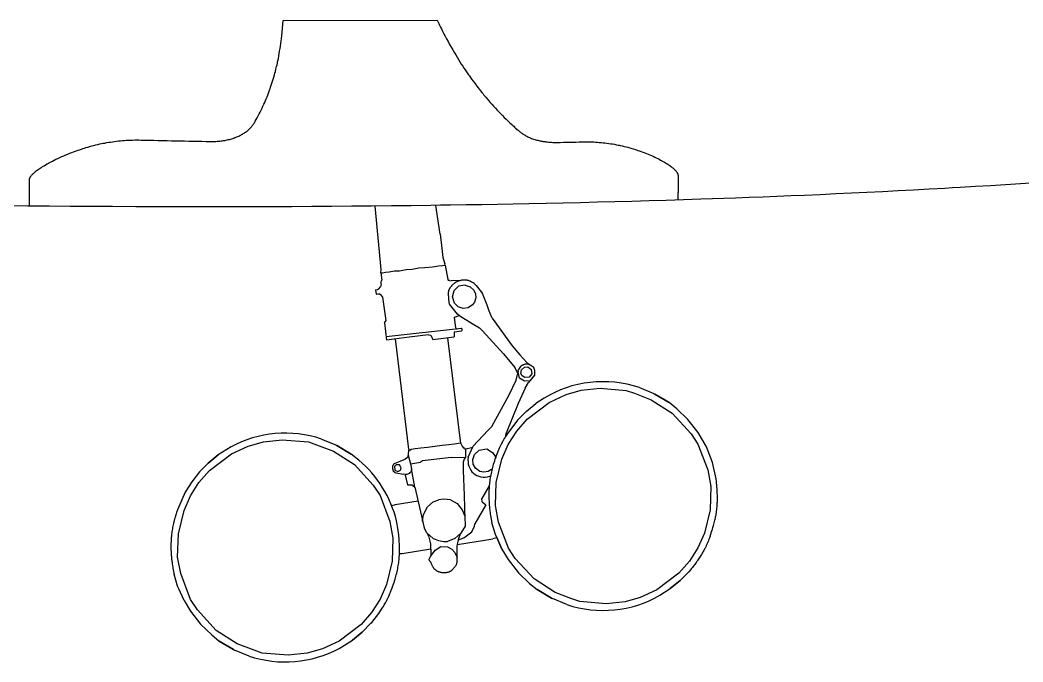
# Model space of a CAD drawing. Header units: millimetres. Extents: x -1718 to 143559, y -78490 to 15626.
# Drawn here: x 28962 to 35318, y -2788 to 1279 of the extents above; entities that cross this region are included whole.
import ezdxf

# ---------------------------------------------------------------- set-up
doc = ezdxf.new("R2010")
doc.units = ezdxf.units.MM
doc.header["$MEASUREMENT"] = 0
doc.layers.get('0').update_dxf_attribs({"linetype": 'CONTINUOUS'})

msp = doc.modelspace()

# ---------------------------------------------------------------- linework, layer by layer
at = {"color": 7, "ltscale": 0.03937}
for p, q in [((29022, 104.7), (29022, 155.6)), ((31249.8, -301.6), (31212.4, 99.9)), ((31624.5, -77.3), (31597.5, 104.5)), ((31624.5, -77.3), (31632.4, -149.9)), ((31632.4, -149.9), (31642, -226.6)), ((31642, -226.6), (31653.5, -266)), ((31249.4, -323.1), (31249.8, -301.6)), ((31278.8, -318.4), (31300.6, -317.4)), ((31300.6, -317.4), (31334.4, -310.1)), ((31334.4, -310.1), (31366.6, -309.4)), ((31366.6, -309.4), (31408.7, -300.9)), ((31408.7, -300.9), (31446.6, -299.6)), ((31446.6, -299.6), (31490.1, -290.8)), ((31490.1, -290.8), (31527.7, -289.6)), ((31527.7, -289.6), (31575.4, -284)), ((31575.4, -284), (31613.1, -279.2)), ((31613.1, -279.2), (31638.9, -276.2)), ((31655.4, -273.6), (31672.5, -366)), ((31249.4, -323.1), (31254.2, -368.9)), ((31753.5, -371.4), (31694.2, -373.8)), ((31702, -476), (31713.4, -435.7)), ((31713.4, -435.7), (31740.5, -407.6)), ((31783.9, -400.6), (31740.5, -407.6)), ((31783.9, -400.6), (31815.1, -410.8)), ((31815.1, -410.8), (31838.7, -433.6)), ((31838.7, -433.6), (31848.3, -456.9)), ((31852.3, -403.6), (31893.9, -453.6)), ((31281.9, -624.7), (31261.6, -477)), ((31676, -456), (31678.8, -512.1)), ((31714.7, -514.7), (31702, -476)), ((31850.5, -480.7), (31842, -508.6)), ((31848.3, -456.9), (31850.5, -480.7)), ((31922.1, -528.3), (31893.9, -453.6)), ((31733.8, -584.4), (31683, -520.8)), ((31738.5, -537.7), (31714.7, -514.7)), ((31770, -548), (31738.5, -537.7)), ((31802.7, -543.8), (31770, -548)), ((31830, -525.7), (31802.7, -543.8)), ((31842, -508.6), (31830, -525.7)), ((31933.6, -559.2), (31922.1, -528.3)), ((31953.1, -610.8), (31933.6, -559.2)), ((31722.1, -657.2), (31715.6, -603)), ((31715.7, -603.1), (31745.9, -593.2)), ((31749.9, -596.1), (31827.3, -642.9)), ((31953.1, -610.8), (32081.9, -785.8)), ((31271.9, -640), (31284.6, -748.5)), ((31758.8, -674.9), (31282.1, -727.7)), ((31712.6, -697), (31761.2, -689.9)), ((31712.6, -697), (31713.7, -728.8)), ((31726.8, -676.7), (31722.1, -657.2)), ((31827.3, -642.9), (31873.4, -670.9)), ((31892.6, -690.3), (31873.4, -670.9)), ((31892.6, -690.3), (32026, -835.3)), ((31332.4, -742.6), (31284.6, -748.5)), ((31427.4, -730.9), (31332.4, -742.6)), ((31426.2, -1441.1), (31340.7, -741.6)), ((31551.2, -716.1), (31427.4, -730.9)), ((31566.4, -718.9), (31577.3, -745.7)), ((31756.2, -1404.9), (31673.3, -733.9)), ((32081.9, -785.8), (32129.1, -842.8)), ((32026, -835.3), (32097.6, -922.9)), ((32129.1, -842.8), (32175.5, -892.8)), ((32115.8, -958.7), (32097.6, -922.9)), ((32105.2, -1002.7), (32118.1, -949.2)), ((32128.2, -990.5), (32118.1, -949.2)), ((32133.7, -915.7), (32121.2, -936.3)), ((32136.5, -960.8), (32139, -936.9)), ((32139, -936.9), (32159.1, -919.6)), ((32159.1, -919.6), (32180.8, -918.8)), ((32175.5, -892.8), (32202.2, -911.1)), ((32180.8, -918.8), (32202, -935)), ((32202, -935), (32204.6, -962.4)), ((32061, -1096), (32105.2, -1002.7)), ((32158.6, -1008.8), (32128.2, -990.5)), ((32161.1, -986.3), (32143.8, -975.2)), ((32192.1, -1007), (32158.6, -1008.8)), ((32188.5, -983.7), (32161.1, -986.3)), ((32218.7, -975.2), (32185.3, -1018.5)), ((32204.6, -962.4), (32188.5, -983.7)), ((32221.7, -971.3), (32192.1, -1007)), ((32163.8, -1054.5), (32118.5, -1150.2)), ((32163.8, -1054.5), (32185.3, -1018.5)), ((32422.2, -1094.7), (32518.6, -1067.2)), ((32518.6, -1067.2), (32638.4, -1054.7)), ((32638.4, -1054.7), (32804.1, -1068.5)), ((32804.1, -1068.5), (32855.3, -1086.3)), ((32886.9, -1049.9), (32978.2, -1087.5)), ((31952.4, -1296.4), (32061, -1096)), ((32284.3, -1117.8), (32231.8, -1150.7)), ((32316.1, -1143.9), (32422.2, -1094.7)), ((32855.3, -1086.3), (32962.1, -1126.9)), ((32962.1, -1126.9), (33095.4, -1212)), ((32984.5, -1090.7), (33075.2, -1145.2)), ((33075.2, -1145.2), (32984.5, -1090.7)), ((32118.5, -1150.2), (32042.1, -1338.3)), ((32169.8, -1201.7), (32114.4, -1257.3)), ((32169.8, -1201.7), (32231.8, -1150.7)), ((32176.9, -1250), (32316.1, -1143.9)), ((33123.3, -1184.3), (33075.2, -1145.2)), ((33123.3, -1184.3), (33193.6, -1251.2)), ((33193.6, -1251.2), (33123.3, -1184.3)), ((32114.4, -1257.3), (32046.4, -1347.4)), ((32110.4, -1325.9), (32176.9, -1250)), ((33095.4, -1212), (33214.5, -1342.4)), ((33258.7, -1334.5), (33193.6, -1251.2)), ((31927.2, -1322.3), (31833.3, -1421.6)), ((31952.4, -1296.4), (31927.2, -1322.3)), ((32056.3, -1410), (32110.4, -1325.9)), ((33311.6, -1425.5), (33258.7, -1334.5)), ((30407.9, -1421), (30504.3, -1393.4)), ((30504.3, -1393.4), (30624.1, -1381)), ((30624.1, -1381), (30789.8, -1394.7)), ((30789.8, -1394.7), (30840.9, -1412.5)), ((30872.6, -1376.2), (30963.9, -1413.8)), ((32039.7, -1358.7), (32042.1, -1338.3)), ((33214.5, -1342.4), (33258.1, -1408.3)), ((30301.1, -1425.6), (30217.4, -1477)), ((30301.8, -1470.2), (30407.9, -1421)), ((30840.9, -1412.5), (30947.8, -1453.1)), ((30947.8, -1453.1), (31081.1, -1538.2)), ((30970.2, -1416.9), (31060.9, -1471.5)), ((31060.9, -1471.5), (30970.2, -1416.9)), ((31426.2, -1441.1), (31421.1, -1464.8)), ((31441.3, -1439.2), (31466.6, -1436)), ((31466.6, -1436), (31502, -1431.8)), ((31502, -1431.8), (31544.7, -1426.5)), ((31544.7, -1426.5), (31591.2, -1420.8)), ((31591.2, -1420.8), (31637.6, -1415.1)), ((31637.6, -1415.1), (31680.2, -1409.9)), ((31680.2, -1409.9), (31715.6, -1405.6)), ((31715.6, -1405.6), (31740.9, -1402.5)), ((31754, -1400.8), (31764.5, -1420.4)), ((31785.9, -1437.3), (31824.9, -1429.2)), ((31785.9, -1437.3), (31785.9, -1491.6)), ((31802, -1489.9), (31833.3, -1421.6)), ((31841.3, -1473.4), (31871, -1445.5)), ((31871, -1445.5), (31920.9, -1439.1)), ((31920.9, -1439.1), (31956.6, -1460.3)), ((31956.6, -1460.3), (31974.4, -1488.6)), ((32015.9, -1502.6), (32056.3, -1410)), ((33258.1, -1408.3), (33320, -1572.1)), ((33350, -1524.1), (33311.6, -1425.5)), ((30155.5, -1528), (30217.4, -1477)), ((30217.4, -1477), (30155.5, -1528)), ((30162.6, -1576.2), (30301.8, -1470.2)), ((31109, -1510.5), (31060.9, -1471.5)), ((31336.1, -1531.3), (31375.3, -1514.6)), ((31375.3, -1514.6), (31403.8, -1503.3)), ((31422.9, -1477.9), (31436.6, -1533.7)), ((31436.6, -1533.7), (31500.9, -1523.5)), ((31693.5, -1493.3), (31512.9, -1515.2)), ((31693.5, -1493.3), (31785.9, -1491.6)), ((31777.5, -1504.5), (31769.6, -1523.6)), ((31769.6, -1523.6), (31770.7, -1571.6)), ((31830.6, -1504.7), (31841.3, -1473.4)), ((31834.3, -1536.1), (31830.6, -1504.7)), ((31979.9, -1650.4), (32015.9, -1502.6)), ((33373.7, -1627.2), (33350, -1524.1)), ((33373.7, -1627.2), (33350, -1524.1)), ((30100.1, -1583.5), (30050.7, -1646.8)), ((30100.1, -1583.5), (30050.7, -1646.8)), ((30096.1, -1652.1), (30162.6, -1576.2)), ((30155.5, -1528), (30100.1, -1583.5)), ((31081.1, -1538.2), (31200.1, -1668.6)), ((31334.9, -1551.1), (31337.5, -1572.6)), ((31337.5, -1572.6), (31356.9, -1581.1)), ((31367.6, -1539), (31346.5, -1538.6)), ((31378.2, -1557.8), (31367.6, -1539)), ((31436.6, -1533.7), (31442.7, -1564.8)), ((31465.1, -1680.2), (31442.7, -1564.8)), ((31770.7, -1571.6), (31773.2, -1632.8)), ((31848, -1561.3), (31834.3, -1536.1)), ((31876.3, -1581.4), (31848, -1561.3)), ((31900.5, -1586.2), (31876.3, -1581.4)), ((31929.4, -1582.1), (31900.5, -1586.2)), ((31950.3, -1569.9), (31929.4, -1582.1)), ((33320, -1572.1), (33339.2, -1677.1)), ((30050.7, -1646.8), (30008.6, -1713.1)), ((30042, -1736.3), (30096.1, -1652.1)), ((31342.8, -1589.9), (31392.4, -1597.8)), ((31412.9, -1600.7), (31392.4, -1597.8)), ((31418.7, -1666.9), (31405.6, -1605.5)), ((31430, -1594.1), (31406.5, -1603.2)), ((31773.2, -1632.8), (31774.6, -1673.7)), ((31975.5, -1797.8), (31979.9, -1650.4)), ((30008.6, -1713.1), (29960.3, -1824.9)), ((31200.1, -1668.6), (31243.8, -1734.5)), ((31448.4, -1668), (31420.1, -1668.9)), ((31465.1, -1680.2), (31522.2, -1937.8)), ((31774.7, -1673.6), (31775.6, -1700.4)), ((31775.6, -1700.4), (31775.9, -1712)), ((31775.9, -1712), (31779.8, -1831.1)), ((31935.2, -1673.5), (31889.2, -1751.9)), ((33339.2, -1677.1), (33334.8, -1824.5)), ((30001.6, -1828.8), (30042, -1736.3)), ((31243.8, -1734.5), (31305.7, -1898.4)), ((31485.1, -1770.4), (31339.1, -1793.9)), ((31544, -1805.3), (31579.7, -1773.9)), ((31579.7, -1773.9), (31616, -1761)), ((31648.4, -1756.2), (31616, -1761)), ((31689.2, -1760.9), (31648.4, -1756.2)), ((31689.2, -1760.9), (31732.4, -1785.3)), ((31891.3, -1773), (31913.7, -1792.5)), ((29965.6, -1976.6), (30001.6, -1828.8)), ((31339.1, -1793.9), (31317.4, -1798.6)), ((31519.9, -1853.4), (31544, -1805.3)), ((31732.4, -1785.3), (31765, -1824.8)), ((31765, -1824.8), (31781.6, -1864.3)), ((31779.8, -1831.1), (31781.6, -1864.3)), ((31913.7, -1792.5), (31843.7, -1912.8)), ((31994.6, -1902.7), (31975.5, -1797.8)), ((33334.8, -1824.5), (33298.8, -1972.3)), ((31305.7, -1898.4), (31324.8, -2003.3)), ((31359.4, -1953.5), (31347.7, -1894.6)), ((31513.1, -1896.8), (31519.9, -1853.4)), ((31513.1, -1896.8), (31522.2, -1937.8)), ((31781.6, -1864.3), (31783.8, -1928.4)), ((32056.6, -2066.6), (31994.6, -1902.7)), ((31540.4, -1971.1), (31522.2, -1937.8)), ((31783.8, -1928.4), (31756.6, -1971.7)), ((31773.9, -2001.2), (31824.9, -1963.2)), ((31824.9, -1963.2), (31842.3, -1928)), ((31975.4, -1981.6), (31952.5, -1906.5)), ((29961.2, -2124), (29965.6, -1976.6)), ((31324.8, -2003.3), (31320.5, -2150.7)), ((31540.4, -1971.1), (31549.7, -1989.5)), ((31581.2, -2006.9), (31540.4, -1971.1)), ((31549.7, -1989.5), (31564.2, -2039.9)), ((31717.6, -2005.7), (31671.7, -2024.9)), ((31756.6, -1971.7), (31717.6, -2005.7)), ((31732.4, -2055.3), (31742.8, -2003.6)), ((31734.9, -2043.7), (31958.2, -2007.6)), ((31740.5, -2015.1), (31773.9, -2001.2)), ((31742.8, -2003.6), (31756.6, -1971.7)), ((31983.7, -2002.2), (31958.2, -2007.6)), ((32015.7, -2073.6), (31982.8, -2000)), ((31982.8, -2000), (32015.7, -2073.6)), ((33298.8, -1972.3), (33258.4, -2064.8)), ((31384.7, -2100.4), (31564.6, -2071.3)), ((31563.6, -2121.1), (31592.2, -2079.3)), ((31564.2, -2039.9), (31565.4, -2105.3)), ((31592.2, -2079.3), (31628.6, -2056.8)), ((31628.6, -2056.8), (31670.6, -2058.9)), ((31670.6, -2058.9), (31698.7, -2074.6)), ((31698.7, -2074.6), (31718.1, -2095.4)), ((31718.1, -2095.4), (31731.9, -2127)), ((31731.9, -2149.7), (31732.4, -2055.3)), ((32015.7, -2073.6), (32056, -2140.4)), ((32100.2, -2132.5), (32056.6, -2066.6)), ((33258.4, -2064.8), (33204.3, -2149)), ((29980.3, -2229), (29961.2, -2124)), ((31320.5, -2150.7), (31284.4, -2298.5)), ((31730.9, -2154), (31726.4, -2173)), ((32056, -2140.4), (32121.1, -2223.6)), ((32056, -2140.4), (32121.1, -2223.6)), ((32219.3, -2262.9), (32100.2, -2132.5)), ((33204.3, -2149), (33137.7, -2224.9)), ((31721.2, -2182.3), (31698.8, -2207.6)), ((32191.3, -2290.6), (32121.1, -2223.6)), ((32121.1, -2223.6), (32191.3, -2290.6)), ((33144.9, -2273.1), (33200.3, -2217.6)), ((29961.1, -2307.9), (29938.2, -2232.8)), ((30042.3, -2392.8), (29980.3, -2229)), ((32352.5, -2348), (32219.3, -2262.9)), ((33137.7, -2224.9), (32998.6, -2331)), ((33144.9, -2273.1), (33082.9, -2324.1)), ((33082.9, -2324.1), (33144.9, -2273.1)), ((30001.4, -2399.8), (29968.5, -2326.2)), ((31284.4, -2298.5), (31244.1, -2391.1)), ((32191.3, -2290.6), (32239.5, -2329.7)), ((32330.1, -2384.2), (32239.5, -2329.7)), ((32239.5, -2329.7), (32330.1, -2384.2)), ((32459.4, -2388.6), (32352.5, -2348)), ((32998.6, -2331), (32892.5, -2380.1)), ((33016.7, -2366.3), (33082.9, -2324.1)), ((30001.4, -2399.8), (30041.7, -2466.6)), ((30085.9, -2458.7), (30042.3, -2392.8)), ((31244.1, -2391.1), (31190, -2475.2)), ((32427.8, -2424.9), (32336.5, -2387.4)), ((32510.6, -2406.4), (32459.4, -2388.6)), ((32676.3, -2420.1), (32510.6, -2406.4)), ((32796, -2407.7), (32676.3, -2420.1)), ((32892.5, -2380.1), (32796, -2407.7)), ((30041.7, -2466.6), (30106.8, -2549.9)), ((30041.7, -2466.6), (30106.8, -2549.9)), ((30204.9, -2589.2), (30085.9, -2458.7)), ((31190, -2475.2), (31123.4, -2551.1)), ((31235.3, -2480.6), (31253.9, -2453.7)), ((31190.6, -2538.5), (31235.3, -2480.6)), ((30177, -2616.9), (30106.8, -2549.9)), ((30106.8, -2549.9), (30177, -2616.9)), ((30338.2, -2674.2), (30204.9, -2589.2)), ((31123.4, -2551.1), (30984.3, -2657.2)), ((31130.5, -2599.4), (31068.6, -2650.4)), ((31068.6, -2650.4), (31130.5, -2599.4)), ((31130.5, -2599.4), (31186, -2543.8)), ((30177, -2616.9), (30225.1, -2655.9)), ((30315.8, -2710.4), (30225.1, -2655.9)), ((30225.1, -2655.9), (30315.8, -2710.4)), ((30984.3, -2657.2), (30878.2, -2706.4)), ((30984.9, -2702.8), (31068.6, -2650.4)), ((30413.5, -2751.2), (30322.2, -2713.6)), ((30445.1, -2714.8), (30338.2, -2674.2)), ((30496.3, -2732.6), (30445.1, -2714.8)), ((30662, -2746.4), (30496.3, -2732.6)), ((30878.2, -2706.4), (30781.7, -2733.9)), ((30781.7, -2733.9), (30662, -2746.4))]:
    msp.add_line(p, q, dxfattribs=at)
at = {"color": 7, "ltscale": 0.016454}
msp.add_line((31638.9, -276.2), (31655.4, -273.6), dxfattribs=at)
at = {"color": 7, "ltscale": 0.007698}
msp.add_line((31655.4, -273.6), (31653.5, -266), dxfattribs=at)
at = {"color": 7, "ltscale": 0.00137}
msp.add_line((31249.3, -323.1), (31249.5, -321.8), dxfattribs=at)
at = {"color": 7, "ltscale": 0.000101139}
msp.add_line((31249.3, -323.1), (31249.4, -323.1), dxfattribs=at)
at = {"color": 7, "ltscale": 0.009707}
msp.add_line((31249.4, -323.1), (31259.2, -322.1), dxfattribs=at)
at = {"color": 7, "ltscale": 0.018112}
msp.add_line((31251.1, -395.3), (31251.7, -376.9), dxfattribs=at)
at = {"color": 7, "ltscale": 0.00824}
msp.add_line((31251.7, -376.9), (31254.2, -368.9), dxfattribs=at)
at = {"color": 7, "ltscale": 0.019594}
msp.add_line((31259.2, -322.1), (31278.8, -318.4), dxfattribs=at)
at = {"color": 7, "ltscale": 0.002239}
msp.add_line((31672.5, -366), (31673.1, -368.2), dxfattribs=at)
at = {"color": 7, "ltscale": 0.005574}
msp.add_line((31673.1, -368.2), (31677.7, -370.8), dxfattribs=at)
at = {"color": 7, "ltscale": 0.011122}
msp.add_line((31683.6, -372.1), (31677.7, -370.8), dxfattribs=at)
at = {"color": 7, "ltscale": 0.011803}
msp.add_line((31683.6, -372.1), (31694.2, -373.8), dxfattribs=at)
at = {"color": 7, "ltscale": 0.01292}
msp.add_line((31215.2, -430.4), (31228.2, -428.2), dxfattribs=at)
msp.add_line((31215.2, -430.4), (31218.6, -457.7))
at = {"color": 7, "ltscale": 0.008286}
msp.add_line((31228.2, -428.2), (31235.9, -425), dxfattribs=at)
at = {"color": 7, "ltscale": 0.015953}
msp.add_line((31235.9, -425), (31245.8, -412.1), dxfattribs=at)
at = {"color": 7, "ltscale": 0.017346}
msp.add_line((31251.1, -395.3), (31245.8, -412.1), dxfattribs=at)
at = {"color": 7, "ltscale": 0.017141}
msp.add_line((31852.3, -403.6), (31840, -391.2), dxfattribs=at)
at = {"color": 7, "ltscale": 0.010983}
msp.add_line((31218.6, -457.7), (31229.7, -456.7), dxfattribs=at)
at = {"color": 7, "ltscale": 0.007705}
msp.add_line((31229.7, -456.7), (31237.5, -456.8), dxfattribs=at)
at = {"color": 7, "ltscale": 0.016173}
msp.add_line((31251.8, -464.9), (31237.5, -456.8), dxfattribs=at)
at = {"color": 7, "ltscale": 0.015332}
msp.add_line((31261.6, -477), (31251.8, -464.9), dxfattribs=at)
at = {"color": 7, "ltscale": 0.009481}
msp.add_line((31678.8, -512.1), (31683, -520.8), dxfattribs=at)
at = {"color": 7, "ltscale": 0.008468}
msp.add_line((31272, -640), (31281.9, -624.7), dxfattribs=at)
at = {"color": 7, "ltscale": 0.00638}
msp.add_line((31745.9, -593.2), (31733.8, -584.4), dxfattribs=at)
at = {"color": 7, "ltscale": 0.004903}
msp.add_line((31749.9, -596.1), (31745.9, -593.2), dxfattribs=at)
at = {"color": 7, "ltscale": 0.000773977}
msp.add_line((31272.4, -639.4), (31271.9, -640), dxfattribs=at)
at = {"color": 7, "ltscale": 3.62712e-05}
msp.add_line((31722.2, -657.5), (31722.2, -657.5), dxfattribs=at)
at = {"color": 7, "ltscale": 0.005886}
msp.add_line((31726.8, -676.7), (31732.7, -677.8), dxfattribs=at)
at = {"color": 7, "ltscale": 0.002185}
msp.add_line((31761, -674.6), (31758.8, -674.9), dxfattribs=at)
at = {"color": 7, "ltscale": 0.015}
msp.add_line((31761, -674.6), (31762.8, -689.8), dxfattribs=at)
at = {"color": 7, "ltscale": 3.84473e-06}
for p, q in [((31761, -674.6), (31761, -674.6)), ((31284.6, -748.5), (31284.6, -748.5))]:
    msp.add_line(p, q, dxfattribs=at)
at = {"color": 7, "ltscale": 0.001577}
msp.add_line((31761.2, -689.9), (31762.8, -689.8), dxfattribs=at)
at = {"color": 7, "ltscale": 1.21581e-05}
msp.add_line((31290.4, -747.8), (31290.4, -747.7), dxfattribs=at)
at = {"color": 7, "ltscale": 0.015207}
msp.add_line((31551.2, -716.1), (31566.4, -718.9), dxfattribs=at)
at = {"color": 7, "ltscale": 0.005579}
msp.add_line((31577.3, -745.7), (31713.7, -728.8), dxfattribs=at)
at = {"color": 7, "ltscale": 0.000130777}
msp.add_line((31713.7, -728.7), (31713.7, -728.8), dxfattribs=at)
at = {"color": 7, "ltscale": 0.000130947}
msp.add_line((31713.7, -728.8), (31713.7, -728.7), dxfattribs=at)
at = {"color": 7, "ltscale": 0.005682}
msp.add_line((32119.5, -943), (32118.3, -948.7), dxfattribs=at)
at = {"color": 7, "ltscale": 0.006772}
msp.add_line((32119.5, -943), (32121.2, -936.3), dxfattribs=at)
at = {"color": 7, "ltscale": 0.000313222}
msp.add_line((32133.7, -915.7), (32133.9, -915.4), dxfattribs=at)
at = {"color": 7, "ltscale": 0.01586}
msp.add_line((32143.8, -975.2), (32136.5, -960.8), dxfattribs=at)
at = {"color": 7, "ltscale": 0.004855}
msp.add_line((32218.7, -975.2), (32221.7, -971.3), dxfattribs=at)
at = {"color": 7, "ltscale": 8.08309e-05}
msp.add_line((32155.4, -1072.6), (32155.3, -1072.5), dxfattribs=at)
at = {"color": 7, "ltscale": 0.006971}
for p, q in [((32978.2, -1087.5), (32984.5, -1090.7)), ((32330.1, -2384.2), (32336.5, -2387.4)), ((30315.8, -2710.4), (30322.2, -2713.6))]:
    msp.add_line(p, q, dxfattribs=at)
at = {"color": 7, "ltscale": 7.68947e-06}
for p, q in [((31903, -1346.6), (31903, -1346.6)), ((31324.2, -1546.4), (31324.2, -1546.4)), ((31420, -1668.6), (31420, -1668.6))]:
    msp.add_line(p, q, dxfattribs=at)
at = {"color": 7, "ltscale": 8.59709e-06}
for p, q in [((31903, -1346.6), (31903, -1346.6)), ((31420, -1668.6), (31420, -1668.6))]:
    msp.add_line(p, q, dxfattribs=at)
at = {"color": 7, "ltscale": 0.006972}
msp.add_line((30963.9, -1413.8), (30970.2, -1416.9), dxfattribs=at)
at = {"color": 7, "ltscale": 0.008618}
msp.add_line((31426.2, -1441.1), (31430.5, -1448.7), dxfattribs=at)
at = {"color": 7, "ltscale": 0.014156}
msp.add_line((31430.5, -1448.7), (31441.3, -1439.2), dxfattribs=at)
at = {"color": 7, "ltscale": 0.012973}
msp.add_line((31740.9, -1402.5), (31754, -1400.8), dxfattribs=at)
at = {"color": 7, "ltscale": 0.015366}
msp.add_line((31764.5, -1420.4), (31776.1, -1430.9), dxfattribs=at)
at = {"color": 7, "ltscale": 0.004127}
msp.add_line((31775.8, -1437.1), (31776.1, -1430.9), dxfattribs=at)
at = {"color": 7, "ltscale": 0.016023}
msp.add_line((31775.8, -1437.1), (31789.1, -1436.6), dxfattribs=at)
at = {"color": 7, "ltscale": 0.006472}
msp.add_line((31824.9, -1429.2), (31831, -1426.6), dxfattribs=at)
at = {"color": 7, "ltscale": 0.016491}
msp.add_line((31417.7, -1494), (31403.8, -1503.3), dxfattribs=at)
at = {"color": 7, "ltscale": 0.01662}
msp.add_line((31422.9, -1477.9), (31417.7, -1494), dxfattribs=at)
at = {"color": 7, "ltscale": 0.012028}
msp.add_line((31421.1, -1464.8), (31422.9, -1477.9), dxfattribs=at)
at = {"color": 7, "ltscale": 0.01433}
msp.add_line((31512.9, -1515.2), (31500.9, -1523.5), dxfattribs=at)
at = {"color": 7, "ltscale": 0.015156}
msp.add_line((31785.9, -1491.6), (31777.5, -1504.5), dxfattribs=at)
at = {"color": 7, "ltscale": 0.007931}
msp.add_line((31974.4, -1488.6), (31975.3, -1496.6), dxfattribs=at)
at = {"color": 7, "ltscale": 0.016365}
msp.add_line((31979.7, -1482.8), (31974.6, -1498.6), dxfattribs=at)
at = {"color": 7, "ltscale": 4.6931e-05}
msp.add_line((31324.2, -1546.4), (31324.2, -1546.4), dxfattribs=at)
at = {"color": 7, "ltscale": 5.34128e-05}
msp.add_line((31332, -1534.1), (31331.9, -1534.2), dxfattribs=at)
at = {"color": 7, "ltscale": 0.005291}
msp.add_line((31332, -1534.1), (31336.1, -1531.3), dxfattribs=at)
at = {"color": 7, "ltscale": 0.016792}
msp.add_line((31346.5, -1538.6), (31334.9, -1551.1), dxfattribs=at)
at = {"color": 7, "ltscale": 0.004488}
msp.add_line((31338.5, -1588.5), (31342.8, -1589.9), dxfattribs=at)
at = {"color": 7, "ltscale": 0.016794}
msp.add_line((31356.9, -1581.1), (31372.3, -1573.9), dxfattribs=at)
at = {"color": 7, "ltscale": 0.016822}
msp.add_line((31372.3, -1573.9), (31378.2, -1557.8), dxfattribs=at)
at = {"color": 7, "ltscale": 0.009452}
msp.add_line((31440.4, -1580.7), (31435.2, -1588.8), dxfattribs=at)
at = {"color": 7, "ltscale": 0.01585}
msp.add_line((31442.7, -1564.8), (31440.4, -1580.7), dxfattribs=at)
at = {"color": 7, "ltscale": 0.006294}
msp.add_line((31954.6, -1565.2), (31950.3, -1569.9), dxfattribs=at)
at = {"color": 7, "ltscale": 0.001179}
msp.add_line((31405.9, -1604), (31405.6, -1605.5), dxfattribs=at)
at = {"color": 7, "ltscale": 0.00099174}
msp.add_line((31406.5, -1603.2), (31405.9, -1604), dxfattribs=at)
at = {"color": 7, "ltscale": 0.007985}
msp.add_line((31430, -1594.1), (31435.2, -1588.8), dxfattribs=at)
at = {"color": 7, "ltscale": 0.00773}
msp.add_line((31938.9, -1611.1), (31945.3, -1606.6), dxfattribs=at)
at = {"color": 7, "ltscale": 0.001924}
msp.add_line((31420, -1668.3), (31418.7, -1666.9), dxfattribs=at)
at = {"color": 7, "ltscale": 0.000252731}
msp.add_line((31420, -1668.6), (31420, -1668.3), dxfattribs=at)
at = {"color": 7, "ltscale": 0.000243557}
msp.add_line((31420, -1668.6), (31420, -1668.3), dxfattribs=at)
at = {"color": 7, "ltscale": 0.004408}
msp.add_line((31452.4, -1669.9), (31448.4, -1668), dxfattribs=at)
at = {"color": 7, "ltscale": 0.016007}
msp.add_line((31452.4, -1669.9), (31465.1, -1680.2), dxfattribs=at)
at = {"color": 7, "ltscale": 0.000565124}
msp.add_line((31454.8, -1671.8), (31455.2, -1672.2), dxfattribs=at)
at = {"color": 7, "ltscale": 0.000122188}
msp.add_line((31467.3, -1690.4), (31467.4, -1690.5), dxfattribs=at)
at = {"color": 7, "ltscale": 0.00278}
msp.add_line((31891.3, -1773), (31889.2, -1751.9), dxfattribs=at)
at = {"color": 7, "ltscale": 0.006968}
msp.add_line((33380.5, -1785.6), (33381, -1778.5), dxfattribs=at)
at = {"color": 7, "ltscale": 0.00697}
for p, q in [((33365.8, -1890.4), (33367.3, -1883.5)), ((29936.6, -2225.9), (29938.2, -2232.8)), ((31186, -2543.8), (31190.6, -2538.5))]:
    msp.add_line(p, q, dxfattribs=at)
at = {"color": 7, "ltscale": 0.015026}
msp.add_line((31842.3, -1928), (31843.3, -1912.8), dxfattribs=at)
at = {"color": 7, "ltscale": 0.003744}
msp.add_line((31540.4, -1971.1), (31542, -1974.5), dxfattribs=at)
at = {"color": 7, "ltscale": 0.019451}
msp.add_line((31982.8, -2000), (31975.4, -1981.6), dxfattribs=at)
at = {"color": 7, "ltscale": 0.017914}
msp.add_line((31366.6, -2102.3), (31384.7, -2100.4), dxfattribs=at)
at = {"color": 7, "ltscale": 0.004279}
msp.add_line((31555.8, -2138), (31556.2, -2133.6), dxfattribs=at)
at = {"color": 7, "ltscale": 0.009956}
msp.add_line((31556.2, -2148.3), (31555.8, -2138), dxfattribs=at)
at = {"color": 7, "ltscale": 0.000929504}
msp.add_line((31556.2, -2133.6), (31556.4, -2132.7), dxfattribs=at)
at = {"color": 7, "ltscale": 0.012257}
msp.add_line((31565.1, -2156.9), (31556.2, -2148.3), dxfattribs=at)
at = {"color": 7, "ltscale": 0.01349}
msp.add_line((31556.4, -2132.7), (31563.6, -2121.1), dxfattribs=at)
at = {"color": 7, "ltscale": 0.002392}
msp.add_line((31565.1, -2156.9), (31563.4, -2155.2), dxfattribs=at)
at = {"color": 7, "ltscale": 0.015604}
msp.add_line((31565.4, -2105.3), (31563.6, -2121.1), dxfattribs=at)
at = {"color": 7, "ltscale": 0.004349}
msp.add_line((31731.9, -2149.7), (31730.9, -2154), dxfattribs=at)
at = {"color": 7, "ltscale": 0.010433}
msp.add_line((31726.4, -2173), (31721.2, -2182.3), dxfattribs=at)
at = {"color": 7, "ltscale": 0.019454}
msp.add_line((29968.5, -2326.2), (29961.1, -2307.9), dxfattribs=at)
at = {"color": 7, "ltscale": 0.006969}
msp.add_line((30225.1, -2655.9), (30231, -2660), dxfattribs=at)
at = {"color": 7, "ltscale": 0.03937}
for points in [[(30447.2, 628.6), (30453.3, 639), (30459.3, 649.4), (30465.2, 660.1), (30471.6, 671.8), (30477.8, 683.6), (30484, 695.6), (30490.1, 707.8), (30496.1, 720.2), (30501.9, 732.7), (30507.7, 745.3), (30512.8, 756.8), (30517.8, 768.4), (30522.7, 780.1), (30527.5, 791.9), (30532.3, 803.8), (30536.9, 815.9), (30541.5, 828.1), (30544.2, 835.6), (30546.9, 843), (30550.4, 853.2), (30554.7, 865.9), (30558.9, 878.6), (30563, 891.5), (30567, 904.5), (30570.8, 917.6), (30574.6, 930.8), (30577.5, 941.5), (30580.7, 953.9), (30584.2, 967.8), (30586.2, 975.7), (30588, 983.7), (30590.7, 995.1), (30593.1, 1006.3), (30594.7, 1013.7), (30596.3, 1021.2), (30599.3, 1036.3), (30602.2, 1051.5), (30604.9, 1066.8), (30607.5, 1082.3), (30610, 1097.8), (30612.4, 1113.4), (30614.7, 1129.6), (30616.9, 1145.8), (30619, 1162.2), (30621, 1178.6), (30630.3, 1275.4)], [(30630.3, 1275.4), (31604.7, 1278.9), (31615.6, 1256.8), (31621.1, 1245.6), (31626.7, 1234.4), (31632.1, 1223.8), (31637.5, 1213.2), (31646.8, 1195.2), (31656.2, 1177.3), (31665.6, 1159.6), (31675.1, 1142), (31684.7, 1124.5), (31694.4, 1107.3), (31704.2, 1090.1), (31706.1, 1086.8), (31715.3, 1071), (31723.3, 1057.5), (31731.4, 1044.1), (31740.4, 1029.4), (31749.5, 1014.8), (31758.7, 1000.4), (31767.9, 986.1), (31777.2, 972), (31786.6, 958), (31795.9, 944.4), (31804, 932.7), (31809.9, 924.4), (31816.8, 914.7), (31823.8, 905), (31833.6, 891.6), (31843.4, 878.4), (31853.4, 865.3), (31863.4, 852.3), (31873.4, 839.5), (31881.1, 829.8), (31888.8, 820.3), (31896.5, 810.8), (31902.3, 803.7), (31908.1, 796.7), (31913.9, 789.7), (31924.2, 777.6), (31931.8, 768.7), (31942.2, 756.8), (31952.7, 744.9), (31963.2, 733.2), (31974.4, 721), (31985.6, 708.9), (31996.9, 697), (32008.2, 685.3), (32019.5, 673.7), (32030.9, 662.3), (32042.3, 651), (32054.3, 639.4), (32066.4, 627.9), (32078.5, 616.7), (32084.6, 611.1), (32090.6, 605.6), (32096.7, 600.1), (32102.8, 594.7), (32110.9, 587.5), (32119.1, 580.4), (32127.2, 573.4)], [(30169.7, 509.5), (30178.1, 509.4), (30186.6, 509.5), (30195.1, 509.7), (30203.5, 510.1), (30212, 510.6), (30220.4, 511.3), (30228.8, 512.1), (30237.1, 513), (30244.7, 514.1), (30252.2, 515.2), (30259.7, 516.5), (30267.1, 517.8), (30274.5, 519.4), (30281.7, 521), (30289, 522.8), (30296.3, 524.7), (30303.6, 526.8), (30310.8, 529), (30314.3, 530.2), (30317.8, 531.4), (30324.3, 533.7), (30330.6, 536.1), (30336.9, 538.6), (30343, 541.2), (30349, 544), (30354.9, 546.8), (30360.7, 549.8), (30366.4, 552.8), (30371.9, 556), (30377, 559.1), (30382.1, 562.2), (30386.9, 565.5), (30391.7, 568.9), (30396.4, 572.4), (30400.8, 575.8), (30405.1, 579.4), (30409.3, 583), (30413.3, 586.7), (30417.3, 590.5), (30421.1, 594.4), (30424.7, 598.3), (30428.3, 602.3), (30431.8, 606.5), (30435.1, 610.8), (30438.4, 615.1), (30441.5, 619.6), (30444.4, 624.1), (30447.2, 628.6)], [(32127.2, 573.4), (32131.6, 569.9), (32135.1, 567), (32138.8, 564.3), (32142.5, 561.6), (32146.3, 558.9), (32148.9, 557.2), (32151.5, 555.5), (32154.2, 553.8), (32156.8, 552.1), (32162.3, 548.9), (32167.9, 545.8), (32173.6, 542.8), (32179.4, 539.9), (32185.4, 537.1), (32191.4, 534.4), (32197.6, 531.8), (32204, 529.3), (32210.5, 526.9), (32217.1, 524.6), (32223.8, 522.5), (32230.6, 520.4), (32236.8, 518.7), (32243.1, 517), (32249.5, 515.5), (32255.9, 514), (32262.4, 512.6), (32266.5, 511.8), (32270.6, 511), (32274.7, 510.3), (32278.8, 509.6), (32287.2, 508.3), (32291.4, 507.7), (32295.7, 507.2), (32300, 506.7), (32304.3, 506.2), (32312.9, 505.4), (32321.6, 504.7), (32330.4, 504.1), (32339.1, 503.8), (32347.9, 503.6), (32356.7, 503.5), (32365.5, 503.6)], [(29021.9, 265.6), (29022, 266.6), (29022, 267.7), (29022.3, 269.8), (29022.7, 272), (29023.2, 274.1), (29023.9, 276.3), (29024.8, 278.6), (29025.7, 280.6), (29026.8, 282.6), (29027.9, 284.7), (29029.2, 286.8), (29030.1, 288.2), (29031.1, 289.6), (29033.2, 292.4), (29035.5, 295.3), (29038.1, 298.2), (29040.8, 301.2), (29043.7, 304.2), (29046.9, 307.2), (29048.9, 309.1), (29051, 311), (29055.5, 314.9), (29060.3, 318.8), (29065.6, 323), (29071.3, 327.3), (29077.3, 331.6), (29083.6, 336), (29090.1, 340.4), (29097, 344.9), (29101.2, 347.6), (29105.6, 350.3), (29114.6, 355.8), (29123.9, 361.3), (29133.7, 366.9), (29141.8, 371.4), (29150.1, 376), (29158.7, 380.5), (29167.5, 385.1), (29178.7, 390.8), (29190.2, 396.5), (29202.1, 402.1), (29214.2, 407.8), (29226.7, 413.4), (29239.4, 419), (29252.5, 424.6), (29259.1, 427.3), (29265.8, 430.1), (29278, 435), (29290.4, 439.8), (29301.7, 444.1), (29313.2, 448.3), (29324.8, 452.5), (29331.6, 454.8), (29338.4, 457.2), (29345.2, 459.4), (29351.9, 461.6), (29361.2, 464.6), (29370.6, 467.6), (29380, 470.4), (29392.4, 474.1), (29404.8, 477.6), (29417.4, 481), (29430.1, 484.3), (29442.9, 487.5), (29455.8, 490.6), (29468.9, 493.5), (29479.1, 495.7), (29489.4, 497.8), (29499.7, 499.8), (29511.8, 502), (29524, 504.1), (29536.2, 506.1), (29548.4, 507.9), (29560.8, 509.6), (29573.1, 511.2), (29585.5, 512.6), (29598, 513.9), (29610.4, 515), (29623.5, 516.1), (29636.5, 517), (29649.6, 517.7), (29662.7, 518.2), (29675.8, 518.7), (29688.9, 518.9), (29701.9, 519), (29715, 518.9), (29728.1, 518.7)], [(32526.6, 507), (32538.4, 507.3), (32550.3, 507.3), (32562.2, 507.3), (32574, 507.1), (32585.9, 506.7), (32597.6, 506.2), (32609.4, 505.6), (32621.2, 504.9), (32632.8, 504), (32644.5, 503), (32656.8, 501.7), (32669.1, 500.4), (32681.3, 498.8), (32693.4, 497.2), (32705.4, 495.4), (32717.4, 493.5), (32729.3, 491.4), (32741.1, 489.2), (32752.8, 486.9), (32759.1, 485.6), (32765.4, 484.3), (32777.9, 481.5), (32790.3, 478.6), (32802.6, 475.5), (32814.7, 472.4), (32826.6, 469.1), (32838.3, 465.8), (32849.9, 462.3), (32861.3, 458.8), (32869.7, 456.1), (32878, 453.3), (32886.2, 450.5), (32898.2, 446.3), (32909.9, 442), (32921.2, 437.8), (32932.2, 433.4), (32943, 429.1), (32953.6, 424.6), (32964, 420.1), (32974.1, 415.6), (32984.1, 410.9), (32993.9, 406.2), (33003.4, 401.5), (33012.6, 396.8), (33021.6, 392.1), (33029.8, 387.6), (33037.7, 383.1), (33045.4, 378.7), (33052.8, 374.2), (33059.9, 369.8), (33066.8, 365.3), (33073.3, 360.9), (33079.6, 356.5), (33084.8, 352.8), (33089.7, 349.1), (33094.3, 345.4), (33098.8, 341.7), (33103, 338), (33106.9, 334.4), (33108.8, 332.6), (33110.6, 330.8), (33112.9, 328.5), (33115.1, 326.1), (33117.2, 323.8), (33119.6, 320.8), (33121.9, 317.8), (33123, 316.4), (33123.9, 314.9), (33125.4, 312.6), (33126.8, 310.3), (33128, 308.1), (33129, 305.8), (33129.9, 303.6), (33130.7, 301.3), (33131, 300.2), (33131.3, 299), (33131.7, 297.3), (33131.9, 295.6), (33132.1, 294), (33132.1, 292.3)], [(29022, 155.6), (29022, 183.1), (29022, 203.5), (29021.9, 265.6)], [(33132.1, 292.3), (33132.1, 226.2), (33132, 208.7), (33132, 200.4), (33132.1, 185.3)], [(34920.7, 217.9), (34871.4, 215), (34822.1, 212.2), (34723.5, 206.7), (34624.9, 201.3), (34526.2, 196.1), (34427.6, 191.1), (34328.9, 186.2), (34230.3, 181.4), (34131.6, 176.8), (34032.9, 172.4), (33934.3, 168.1), (33846.6, 164.4), (33758.8, 160.8), (33671.1, 157.3), (33583.4, 153.9), (33495.7, 150.7), (33422.5, 148), (33349.4, 145.5), (33276.3, 143), (33221.7, 141.2), (33167, 139.4), (33112, 137.7), (33057, 136), (32948.2, 132.7), (32839.4, 129.7), (32730.7, 126.7), (32621.9, 123.9), (32513.1, 121.3), (32404.3, 118.8), (32295.6, 116.4), (32186.8, 114.2), (32087.4, 112.3), (31987.9, 110.5), (31888.5, 108.8), (31789, 107.2), (31689.6, 105.8), (31627.4, 104.9), (31565.3, 104.1), (31441, 102.5), (31316.7, 101.2), (31190.3, 99.9), (31064, 98.8), (30937.7, 97.9), (30811.3, 97.1), (30685, 96.4), (30558.6, 95.9), (30432.3, 95.5), (30321.8, 95.3), (30211.2, 95.2), (30100.7, 95.2), (29990.1, 95.3), (29916.6, 95.4), (29843.2, 95.5), (29769.2, 95.7), (29695.3, 95.9), (29547.9, 96.5), (29414, 97.2), (29280, 97.9), (29146, 98.8), (29012, 99.9), (28878, 101)], [(35396.3, 246.8), (35301.2, 240.8), (35206.1, 234.9), (35111, 229.1), (35015.9, 223.4), (34920.7, 217.9)], [(31840, -391.2), (31833.4, -386.9), (31830.1, -384.8), (31827.6, -383.3), (31825.1, -381.8), (31821.4, -379.6), (31819.4, -378.6), (31817.5, -377.6), (31814.6, -376.2), (31811.6, -374.9), (31808.6, -373.7), (31805.6, -372.7), (31803.3, -371.9), (31800.9, -371.3), (31798.5, -370.7), (31796.7, -370.3), (31794.9, -370), (31793.1, -369.7), (31791.2, -369.4), (31787.5, -369), (31783.7, -368.8), (31780, -368.6), (31776.2, -368.7), (31772.3, -368.8), (31768.3, -369.1), (31764.3, -369.5), (31760.4, -370.1), (31756.4, -370.8), (31752.5, -371.6), (31748.7, -372.6), (31744.9, -373.8), (31741.1, -375), (31737.4, -376.4), (31733.8, -377.9), (31730.3, -379.6), (31726.8, -381.4), (31724.3, -382.8), (31721.8, -384.3), (31719.4, -385.9), (31717.6, -387.1), (31715.8, -388.3), (31714.1, -389.6), (31712.3, -390.9), (31708.9, -393.7), (31705.6, -396.6), (31702.3, -399.6), (31700.5, -401.4), (31698.8, -403.1), (31697.2, -404.7), (31695.7, -406.4), (31693.6, -408.7), (31691.5, -411.2), (31689.6, -413.6), (31687.5, -416.5), (31685.5, -419.4), (31684.5, -420.9), (31683.6, -422.4), (31682.8, -423.9), (31682, -425.4), (31680.7, -428.2), (31680, -429.6), (31679.4, -431), (31678.9, -432.4), (31678.4, -433.8), (31677.8, -436), (31677.2, -438.2), (31676.7, -440.4), (31676.4, -442.6), (31676.2, -444.8), (31676, -447), (31675.9, -450), (31675.9, -452), (31676, -456)], [(32134, -915.4), (32135.5, -913.9), (32136.9, -912.7), (32138.2, -911.6), (32139.7, -910.6), (32140.8, -909.9), (32141.9, -909.2), (32144.3, -907.9), (32145.8, -907.1), (32147.4, -906.3), (32149.1, -905.6), (32150.8, -904.9), (32153.1, -904.1), (32155.3, -903.3), (32158.4, -902.3), (32160.5, -901.6), (32164.6, -900.4), (32166.7, -899.7), (32167.8, -899.5), (32169.3, -899.2), (32170.9, -899), (32172.4, -898.9), (32174, -898.9), (32175, -899), (32176.1, -899.1), (32178.1, -899.4), (32180.2, -899.9), (32182, -900.4), (32183.9, -901), (32185.7, -901.7), (32187.1, -902.2), (32188.4, -902.8), (32191.1, -904.2), (32193.8, -905.6), (32197.3, -907.6), (32199.6, -909), (32204.2, -911.8), (32207, -913.6), (32208.3, -914.5), (32209.3, -915.2), (32210.3, -915.9), (32211.7, -917.1), (32212.9, -918.3), (32214.2, -919.7), (32215.3, -921.1), (32216.4, -922.7), (32217.3, -924.3), (32218.2, -926), (32218.7, -927.1), (32219.1, -928.3), (32219.9, -930.6), (32220.6, -933), (32221.2, -935.4), (32221.5, -936.9), (32221.8, -938.4), (32222, -940.2), (32222.3, -941.9), (32222.6, -945.3), (32222.8, -948.6), (32222.8, -951.9), (32222.8, -955.2), (32222.7, -958.4), (32222.4, -962.7), (32222.2, -965.6), (32221.7, -971.3)], [(32046.4, -1347.4), (32039.3, -1359), (32035.8, -1364.8), (32030.6, -1373.6), (32026.7, -1380.2), (32023, -1386.8), (32019.8, -1392.5), (32016.8, -1398.3), (32013.8, -1404), (32011.6, -1408.4), (32009.5, -1412.8), (32005.2, -1421.6), (32001.2, -1430.4), (31997.2, -1439.3), (31994.9, -1444.7), (31992.6, -1450.1), (31990.4, -1455.5), (31988.2, -1460.9), (31983.9, -1471.9), (31979.7, -1482.8), (31975.7, -1493.9), (31971.7, -1505.1), (31969.8, -1510.8), (31967.9, -1516.6), (31966.1, -1522), (31964.3, -1527.5), (31961.4, -1536.9), (31958.7, -1546.4), (31956, -1555.8), (31953.5, -1565.3), (31951.1, -1574.9), (31948.9, -1584.5), (31946.8, -1593.9), (31944.9, -1603.3), (31943.1, -1612.8), (31941.5, -1622.3), (31940, -1631.8), (31938.7, -1641.3), (31937.5, -1650.9), (31936.4, -1660.5), (31935.5, -1670), (31934.8, -1679.6), (31934.1, -1689.3), (31933.7, -1699), (31933.3, -1708.7), (31933.1, -1718.5), (31933.1, -1728.2), (31933.1, -1738), (31933.3, -1747.7), (31933.5, -1753.6), (31933.7, -1759.4), (31934.2, -1771.1), (31934.9, -1782.8), (31935.7, -1794.5), (31936.7, -1806.3), (31937.2, -1812.2), (31937.8, -1818.1), (31938.7, -1825.9), (31939.6, -1833.7), (31940.6, -1841.5), (31941.9, -1851.3), (31943.4, -1861), (31945.1, -1870.7), (31945.9, -1875.6), (31946.8, -1880.4), (31948.1, -1886.8), (31949.5, -1893.2), (31950.9, -1899.6), (31952.5, -1906.5)], [(33334.9, -1992), (33341.7, -1972.1), (33345, -1962.2), (33347.4, -1954.7), (33349.8, -1947.2), (33353.3, -1935.9), (33355.1, -1930.3), (33356.7, -1924.6), (33359.2, -1916.1), (33361.5, -1907.6), (33363.7, -1899), (33365.8, -1890.4), (33367.4, -1883.4), (33368.9, -1876.3), (33370.4, -1869.2), (33371.7, -1862.1), (33372.6, -1857.4), (33373.4, -1852.7), (33374.1, -1847.9), (33374.9, -1843.1), (33376.2, -1833.6), (33377.4, -1824), (33378.4, -1814.4), (33379.3, -1804.8), (33380, -1795.2), (33380.5, -1785.6), (33380.9, -1777.3), (33381.1, -1769), (33381.3, -1760.8), (33381.3, -1752.5), (33381.3, -1746.9), (33381.3, -1741.4), (33381, -1730.4), (33380.7, -1721.2), (33380.3, -1711.9), (33379.9, -1702.8), (33379.4, -1695.9), (33379, -1689), (33378.2, -1678.7), (33377.4, -1668.4), (33376.2, -1654.6), (33375.4, -1645.5), (33373.7, -1627.2)], [(29960.3, -1824.9), (29954.7, -1841.7), (29952, -1850.1), (29947.9, -1862.8), (29945, -1872.3), (29942.2, -1881.9), (29939.5, -1891.4), (29938.1, -1896.4), (29936.9, -1901.3), (29935.7, -1906), (29934.5, -1910.7), (29932.6, -1919.3), (29930.8, -1927.9), (29929.1, -1936.6), (29927.6, -1945.3), (29926.2, -1954), (29924.9, -1962.7), (29923.9, -1970.6), (29922.9, -1978.5), (29922.1, -1986.4), (29921.4, -1994.3), (29920.9, -1999.6), (29920.5, -2004.9), (29919.8, -2015.5), (29919.3, -2026), (29918.9, -2036.6), (29918.7, -2047.1), (29918.6, -2057.7), (29918.7, -2068.2), (29918.9, -2078.7), (29919.3, -2089.3), (29919.5, -2094.5), (29919.8, -2099.8), (29920.3, -2106.8), (29920.8, -2113.8), (29921.4, -2120.8), (29922.2, -2128.6), (29923, -2136.4), (29923.9, -2144.2), (29924.7, -2150.1), (29925.4, -2155.9), (29927.1, -2167.6), (29928.9, -2179.3), (29930.1, -2187), (29931.3, -2194.8), (29933.1, -2205.2), (29936.6, -2225.9)], [(31253.9, -2453.7), (31261, -2442.1), (31264.6, -2436.3), (31269.8, -2427.5), (31273.6, -2420.9), (31277.4, -2414.3), (31280.5, -2408.6), (31283.6, -2402.8), (31286.5, -2397.1), (31288.7, -2392.7), (31290.9, -2388.4), (31295.1, -2379.6), (31299.2, -2370.7), (31303.2, -2361.8), (31306.2, -2354.6), (31309.2, -2347.4), (31312.2, -2340.2), (31314.3, -2334.7), (31316.5, -2329.3), (31320.6, -2318.3), (31324.7, -2307.2), (31328.6, -2296), (31330.6, -2290.3), (31332.5, -2284.5), (31334.3, -2279.1), (31336, -2273.6), (31338.9, -2264.2), (31341.7, -2254.8), (31344.3, -2245.3), (31346.8, -2235.8), (31349.2, -2226.2), (31351.5, -2216.6), (31353.6, -2207.2), (31355.5, -2197.8), (31357.3, -2188.3), (31358.9, -2178.9), (31360.4, -2169.3), (31361.8, -2159.8), (31363, -2150.2), (31364, -2140.7), (31364.9, -2131.1), (31365.6, -2121.5), (31366.2, -2111.9), (31366.6, -2103.6), (31366.9, -2095.3), (31367, -2087), (31367.1, -2078.7), (31367, -2073.2), (31367, -2067.7), (31366.7, -2056.6), (31366.4, -2047.4), (31366, -2038.2), (31365.6, -2029), (31365.1, -2022.1), (31364.7, -2015.2), (31363.9, -2004.9), (31363.1, -1994.6), (31361.9, -1980.9), (31361.1, -1971.7), (31359.4, -1953.5)], [(33334.9, -1992), (33328.8, -2009.1), (33325.5, -2017.6), (33322.1, -2026), (33320.3, -2030.2), (33318.5, -2034.3), (33316.7, -2038.5), (33314.9, -2042.6), (33311, -2050.7), (33307.1, -2058.8), (33303, -2066.8), (33300.4, -2072), (33297.7, -2077.1), (33294.7, -2082.6), (33291.7, -2088), (33288.7, -2093.5), (33285.6, -2098.9), (33283, -2103.4), (33280.3, -2108), (33276.4, -2114.5), (33272.4, -2121), (33268.3, -2127.4), (33264.3, -2133.5), (33260.2, -2139.5), (33256, -2145.5), (33252.9, -2149.9), (33249.7, -2154.3), (33245.9, -2159.4), (33242.1, -2164.5), (33237.9, -2170.1), (33233.6, -2175.7), (33228.1, -2182.7), (33222.6, -2189.7), (33215.2, -2199), (33210.2, -2205.2), (33200.3, -2217.6)], [(31698.8, -2207.6), (31696.6, -2209.6), (31695.5, -2210.6), (31693.8, -2211.9), (31692.4, -2213), (31690.8, -2214), (31689.3, -2214.9), (31688.1, -2215.6), (31686.8, -2216.2), (31684.3, -2217.3), (31681.7, -2218.4), (31679.1, -2219.2), (31676.4, -2220), (31673.7, -2220.8), (31671, -2221.4), (31668.2, -2222), (31665.5, -2222.6), (31662.8, -2223.1), (31660.6, -2223.4), (31658.5, -2223.7), (31656, -2224), (31653.6, -2224.2), (31650.4, -2224.3), (31647.2, -2224.3), (31644, -2224.2), (31640.8, -2224), (31637.6, -2223.6), (31634.4, -2223.1), (31630.8, -2222.4), (31627.2, -2221.6), (31623.6, -2220.6), (31621.9, -2220), (31620.1, -2219.4), (31618.4, -2218.7), (31616.6, -2218.1), (31613.2, -2216.6), (31609.8, -2214.9), (31606.5, -2213.2), (31603.2, -2211.3), (31601.4, -2210.2), (31599.6, -2209.1), (31598, -2208), (31596.5, -2206.9), (31594.3, -2205.3), (31592.3, -2203.7), (31590.3, -2201.9), (31588.4, -2200.1), (31586.6, -2198.1), (31585.8, -2197.1), (31585, -2196.1), (31583.8, -2194.5), (31582.7, -2192.8), (31581.4, -2190.8), (31580.2, -2188.8), (31578.3, -2185.4), (31576.4, -2181.9), (31574.7, -2178.4), (31573, -2174.9), (31571.3, -2171.3), (31569.2, -2166.5), (31567.8, -2163.3), (31565.1, -2156.9)]]:
    msp.add_lwpolyline(points, dxfattribs=at)
for centre, radius, start, end in [((31711.3, 85334), 84838.5, 268.660481, 268.95879), ((31745.3, 33119.5), 32621.8, 271.08946, 271.37235), ((-3868.7, 165.2), 37000.8, 359.95833, 0.03111), ((32657, -1740.1), 722.1, 251.49359, 299.87496), ((30643, -2063.7), 724.8, 251.53732, 298.14373)]:
    msp.add_arc(centre, radius, start, end, dxfattribs=at)
msp.add_arc((31665.4, -1819.9), 205.1, 245.77051, 271.74582)
for centre, major_axis, ratio, start_param, end_param in [((32651.9, -1500.9), (600.1, 13.2), 0.81314, 1.150646, 2.212139), ((30637.6, -1827.1), (599.7, 13.6), 0.813681, 1.149896, 2.147927), ((30943.5, -1866.6), (288.6, -432.4), 0.701519, 1.074334, 1.974722), ((31926.2, -1482.9), (-83.2, -116), 0.809763, 5.290745, 7.108964), ((31368.2, -1558.6), (46.5, -0.2), 0.837759, 2.470026, 4.023161)]:
    msp.add_ellipse(centre, major_axis=major_axis, ratio=ratio, start_param=start_param, end_param=end_param, dxfattribs=at)

doc.saveas('drawing.dxf')
